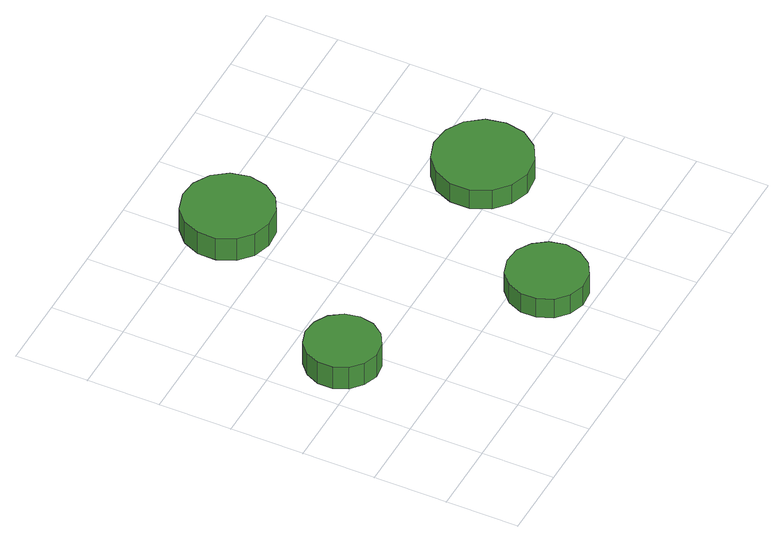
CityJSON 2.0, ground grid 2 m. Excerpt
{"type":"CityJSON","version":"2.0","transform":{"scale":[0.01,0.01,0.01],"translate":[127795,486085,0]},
"CityObjects":{
"tree1":{"type":"SolitaryVegetationObject","attributes":{"function":"something"},"geometry":[{"type":"MultiSurface","lod":"1","boundaries":[[[0,1,2,3,4,5,6,7,8,9,10,11,12,13,14]],[[15,16,17,18,19,20,21,22,23,24,25,26,27,28,29]],[[0,29,28,1]],[[1,28,27,2]],[[2,27,26,3]],[[3,26,25,4]],[[4,25,24,5]],[[5,24,23,6]],[[6,23,22,7]],[[7,22,21,8]],[[8,21,20,9]],[[9,20,19,10]],[[10,19,18,11]],[[11,18,17,12]],[[12,17,16,13]],[[13,16,15,14]],[[14,15,29,0]]]}]},
"tree2":{"type":"SolitaryVegetationObject","attributes":{"function":"something"},"geometry":[{"type":"MultiSurface","lod":"1","boundaries":[[[30,31,32,33,34,35,36,37,38,39,40,41,42,43,44]],[[45,46,47,48,49,50,51,52,53,54,55,56,57,58,59]],[[30,59,58,31]],[[31,58,57,32]],[[32,57,56,33]],[[33,56,55,34]],[[34,55,54,35]],[[35,54,53,36]],[[36,53,52,37]],[[37,52,51,38]],[[38,51,50,39]],[[39,50,49,40]],[[40,49,48,41]],[[41,48,47,42]],[[42,47,46,43]],[[43,46,45,44]],[[44,45,59,30]]]}]},
"tree3":{"type":"SolitaryVegetationObject","attributes":{"function":"something"},"geometry":[{"type":"MultiSurface","lod":"1","boundaries":[[[60,61,62,63,64,65,66,67,68,69,70,71,72,73,74]],[[75,76,77,78,79,80,81,82,83,84,85,86,87,88,89]],[[60,89,88,61]],[[61,88,87,62]],[[62,87,86,63]],[[63,86,85,64]],[[64,85,84,65]],[[65,84,83,66]],[[66,83,82,67]],[[67,82,81,68]],[[68,81,80,69]],[[69,80,79,70]],[[70,79,78,71]],[[71,78,77,72]],[[72,77,76,73]],[[73,76,75,74]],[[74,75,89,60]]]}]},
"tree4":{"type":"SolitaryVegetationObject","attributes":{"function":"something"},"geometry":[{"type":"MultiSurface","lod":"1","boundaries":[[[90,91,92,93,94,95,96,97,98,99,100,101,102,103,104]],[[105,106,107,108,109,110,111,112,113,114,115,116,117,118,119]],[[90,119,118,91]],[[91,118,117,92]],[[92,117,116,93]],[[93,116,115,94]],[[94,115,114,95]],[[95,114,113,96]],[[96,113,112,97]],[[97,112,111,98]],[[98,111,110,99]],[[99,110,109,100]],[[100,109,108,101]],[[101,108,107,102]],[[102,107,106,103]],[[103,106,105,104]],[[104,105,119,90]]]}]}
},
"vertices":[
[244,461,88],[236,502,88],[211,536,88],[175,556,88],[134,561,88],[95,548,88],[64,520,88],[47,482,88],[47,441,88],[64,403,88],[95,375,88],[134,362,88],[175,366,88],[211,387,88],[236,421,88],[236,421,16],[211,387,16],[175,366,16],[134,362,16],[95,375,16],[64,403,16],[47,441,16],[47,482,16],[64,520,16],[95,548,16],[134,561,16],[175,556,16],[211,536,16],[236,502,16],[244,461,16],
[720,125,79],[710,168,79],[684,204,79],[646,227,79],[601,231,79],[559,218,79],[526,188,79],[508,147,79],[508,103,79],[526,62,79],[559,32,79],[601,18,79],[646,23,79],[684,45,79],[710,81,79],[710,81,16],[684,45,16],[646,23,16],[601,18,16],[559,32,16],[526,62,16],[508,103,16],[508,147,16],[526,188,16],[559,218,16],[601,231,16],[646,227,16],[684,204,16],[710,168,16],[720,125,16],
[583,938,88],[572,988,88],[542,1029,88],[498,1054,88],[448,1059,88],[399,1044,88],[362,1010,88],[341,963,88],[341,913,88],[362,866,88],[399,832,88],[448,817,88],[498,822,88],[542,847,88],[572,888,88],[572,888,15],[542,847,15],[498,822,15],[448,817,15],[399,832,15],[362,866,15],[341,913,15],[341,963,15],[362,1010,15],[399,1044,15],[448,1059,15],[498,1054,15],[542,1029,15],[572,988,15],[583,938,15],
[1053,457,79],[1042,511,79],[1009,555,79],[962,582,79],[907,588,79],[855,571,79],[814,535,79],[792,484,79],[792,430,79],[814,379,79],[855,343,79],[907,326,79],[962,332,79],[1009,359,79],[1042,403,79],[1042,403,16],[1009,359,16],[962,332,16],[907,326,16],[855,343,16],[814,379,16],[792,430,16],[792,484,16],[814,535,16],[855,571,16],[907,588,16],[962,582,16],[1009,555,16],[1042,511,16],[1053,457,16]
]}
